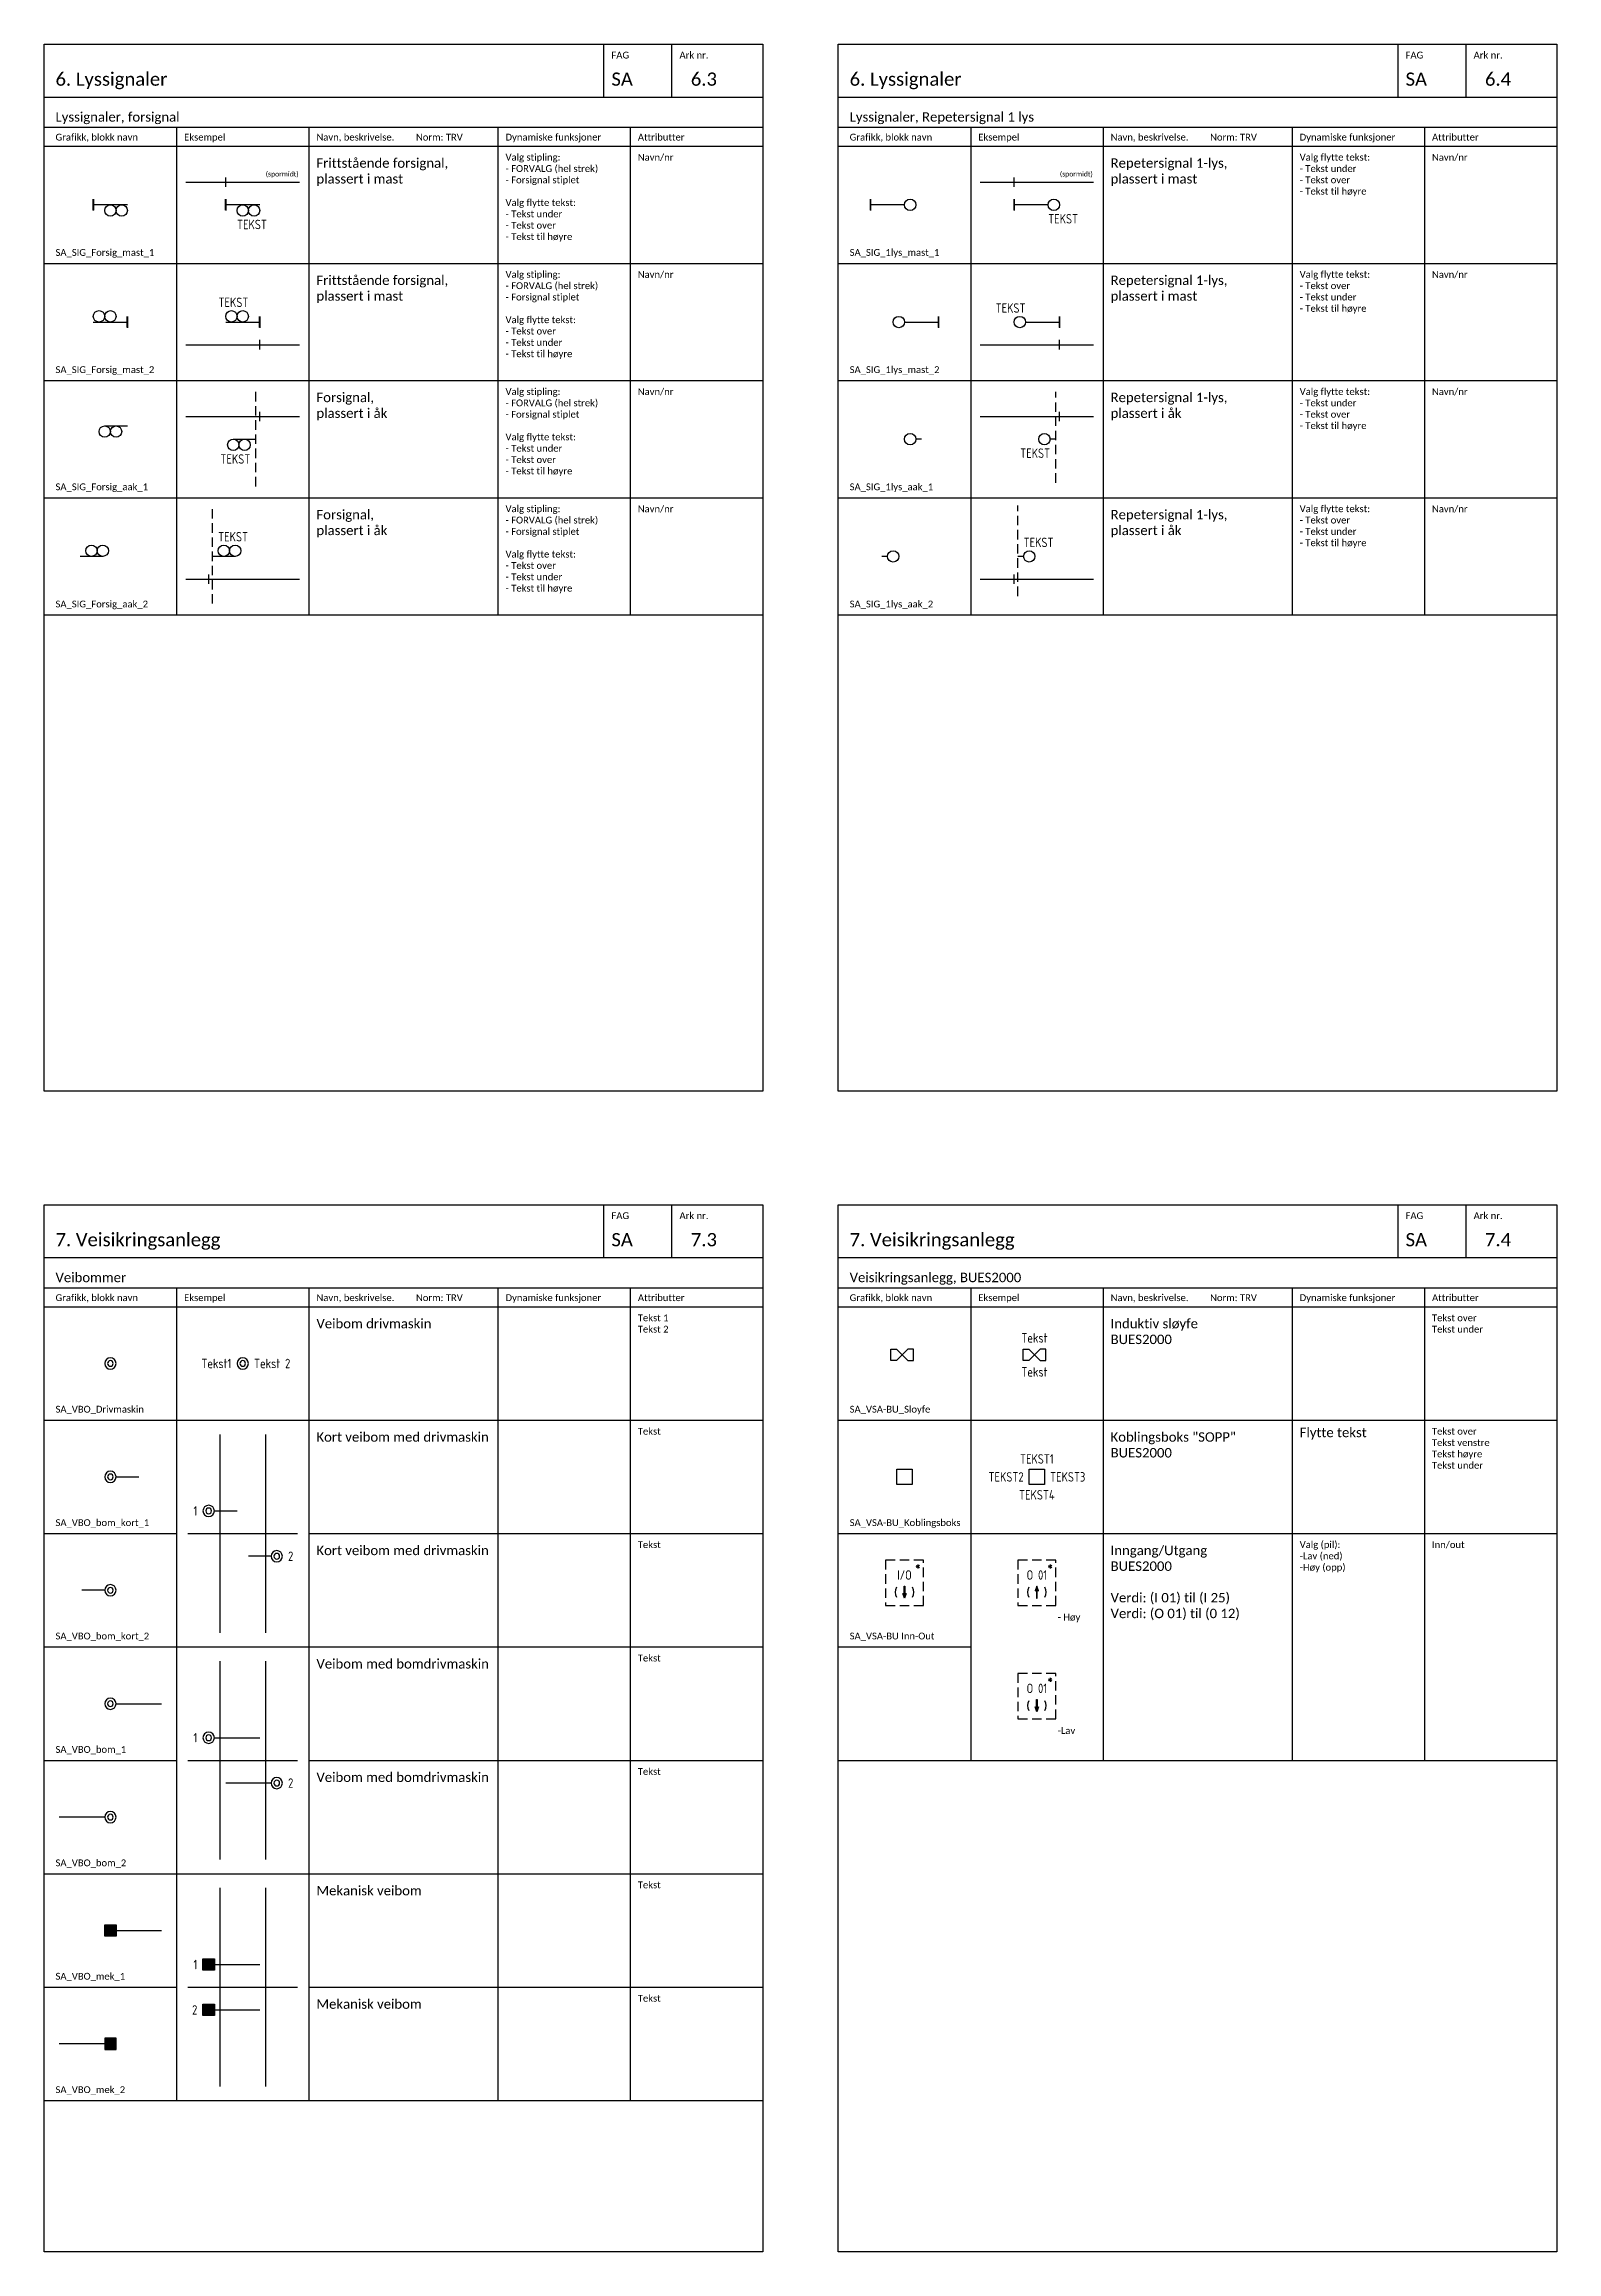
# Model space of a CAD drawing. Header units: millimetres. Extents: x -210 to 2500, y -2763 to 277.
# Drawn here: x 420 to 820, y -1842 to -1258 of the extents above; entities that cross this region are included whole.
import ezdxf
from ezdxf.enums import TextEntityAlignment as Align

# ---------------------------------------------------------------- set-up
doc = ezdxf.new("R2010")
doc.units = ezdxf.units.MM
doc.linetypes.add('HIDDEN_Signal', pattern=[3.75, 2.5, -1.25])
for name, color, linetype in [('RAMME', 5, 'Continuous'), ('RAMME SYMBOLER', 4, 'Continuous'), ('RAMME TEKST', 7, 'Continuous'), ('SIG-Signaler', 2, 'Continuous'), ('SIG-SPOR enlinje', 5, 'Continuous'), ('SIG-Sporavsnitt', 2, 'Continuous'), ('SIG-STIPLET', 5, 'HIDDEN_Signal'), ('SIG-Underbygg', 4, 'Continuous'), ('SIG_ATT_Tekst25', 2, 'Continuous')]:
    doc.layers.add(name, color=color, linetype=linetype)
doc.styles.add('Calibri', font='calibri.ttf')
doc.styles.add('ISOCP', font='isocp.shx', dxfattribs={"width": 0.9})

# ---------------------------------------------------------------- blocks, each defined once
blk = doc.blocks.new('*U591')
at = {"color": 0, "linetype": 'ByBlock'}
for p, q in [((0, 1.5), (0, -1.5)), ((9, 0), (0, 0))]:
    blk.add_line(p, q, dxfattribs=at)
at = {"color": 0, "linetype": 'ByBlock', "const_width": 0.5}
blk.add_lwpolyline([(0, 1.5), (0, -1.5)], dxfattribs=at)
at = {"color": 0, "linetype": 'ByBlock'}
blk.add_circle((10.5, 0), 1.5, dxfattribs=at)
at = {"layer": 'SIG_ATT_Tekst25', "style": 'ISOCP', "width": 0.9}
blk.add_attdef('NAVN', (9, -4.95), '', height=2.5, dxfattribs=at)
blk = doc.blocks.new('*U593')
at = {"color": 0, "linetype": 'ByBlock'}
for p, q in [((-9, 0), (0, 0)), ((0, 1.5), (0, -1.5))]:
    blk.add_line(p, q, dxfattribs=at)
at = {"color": 0, "linetype": 'ByBlock', "const_width": 0.5}
blk.add_lwpolyline([(0, 1.5), (0, -1.5)], dxfattribs=at)
at = {"color": 0, "linetype": 'ByBlock'}
blk.add_circle((-10.5, 0), 1.5, dxfattribs=at)
at = {"layer": 'SIG_ATT_Tekst25', "style": 'ISOCP', "width": 0.9}
blk.add_attdef('NAVN', text='', height=2.5, dxfattribs=at).set_placement((-9, 2.45), align=Align.RIGHT)
blk = doc.blocks.new('*U596')
at = {"color": 0, "linetype": 'ByBlock'}
blk.add_line((0, 0), (-1.5, 0), dxfattribs=at)
blk.add_circle((-3, 0), 1.5, dxfattribs=at)
at = {"layer": 'SIG_ATT_Tekst25', "style": 'ISOCP', "width": 0.9}
blk.add_attdef('NAVN', text='', height=2.5, dxfattribs=at).set_placement((-1.5, -4.95), align=Align.RIGHT)
blk = doc.blocks.new('*U598')
blk.add_line((1.5, 0), (0, 0))
at = {"color": 0, "linetype": 'ByBlock'}
blk.add_circle((3, 0), 1.5, dxfattribs=at)
at = {"layer": 'SIG_ATT_Tekst25', "style": 'ISOCP', "width": 0.9}
blk.add_attdef('NAVN', (1.5, 2.45), '', height=2.5, dxfattribs=at)
blk = doc.blocks.new('*U588')
at = {"color": 0, "linetype": 'ByBlock'}
blk.add_line((-6, 0), (0, 0), dxfattribs=at)
for centre in [(-6, -1.5), (-3, -1.5)]:
    blk.add_circle(centre, 1.5, dxfattribs=at)
at = {"layer": 'SIG_ATT_Tekst25', "style": 'ISOCP', "width": 0.9}
blk.add_attdef('NAVN', text='', height=2.5, dxfattribs=at).set_placement((-1.5, -6.49), align=Align.RIGHT)
blk = doc.blocks.new('*U589')
at = {"color": 0, "linetype": 'ByBlock'}
blk.add_line((-6, 0), (0, 0), dxfattribs=at)
for centre in [(-6, -1.5), (-3, -1.5)]:
    blk.add_circle(centre, 1.5, dxfattribs=at)
at = {"layer": 'SIG_ATT_Tekst25', "style": 'ISOCP', "width": 0.9}
blk.add_attdef('NAVN', text='', height=2.5, dxfattribs=at).set_placement((-1.5, -6.49), align=Align.RIGHT)
blk = doc.blocks.new('*U590')
at = {"color": 0, "linetype": 'ByBlock'}
blk.add_line((6, 0), (0, 0), dxfattribs=at)
for centre in [(3, 1.5), (6, 1.5)]:
    blk.add_circle(centre, 1.5, dxfattribs=at)
at = {"layer": 'SIG_ATT_Tekst25', "style": 'ISOCP', "width": 0.9}
blk.add_attdef('NAVN', (1.5, 3.95), '', height=2.5, dxfattribs=at)
blk = doc.blocks.new('*U595')
at = {"color": 0, "linetype": 'ByBlock'}
blk.add_line((0, 0), (-1.5, 0), dxfattribs=at)
blk.add_circle((-3, 0), 1.5, dxfattribs=at)
at = {"layer": 'SIG_ATT_Tekst25', "style": 'ISOCP', "width": 0.9}
blk.add_attdef('NAVN', text='', height=2.5, dxfattribs=at).set_placement((-1.5, -4.95), align=Align.RIGHT)
blk = doc.blocks.new('*U597')
blk.add_line((1.5, 0), (0, 0))
at = {"color": 0, "linetype": 'ByBlock'}
blk.add_circle((3, 0), 1.5, dxfattribs=at)
at = {"layer": 'SIG_ATT_Tekst25', "style": 'ISOCP', "width": 0.9}
blk.add_attdef('NAVN', (1.5, 2.45), '', height=2.5, dxfattribs=at)
blk = doc.blocks.new('*U586')
at = {"color": 0, "linetype": 'ByBlock'}
for p, q in [((0, 1.5), (0, -1.5)), ((9, 0), (0, 0))]:
    blk.add_line(p, q, dxfattribs=at)
at = {"color": 0, "linetype": 'ByBlock', "const_width": 0.5}
blk.add_lwpolyline([(0, 1.5), (0, -1.5)], dxfattribs=at)
at = {"color": 0, "linetype": 'ByBlock'}
for centre in [(4.5, -1.5), (7.5, -1.5)]:
    blk.add_circle(centre, 1.5, dxfattribs=at)
at = {"layer": 'SIG_ATT_Tekst25', "style": 'ISOCP', "width": 0.9}
blk.add_attdef('NAVN', (3, -6.45), '', height=2.5, dxfattribs=at)
blk = doc.blocks.new('SA_Avsnitt_grense')
at = {"color": 0, "linetype": 'ByBlock', "lineweight": -2}
blk.add_line((0, -1.25), (0, 1.25), dxfattribs=at)
at = {"color": 0, "linetype": 'ByBlock', "lineweight": -2, "const_width": 0.16}
blk.add_lwpolyline([(0, -1.25), (0, 1.25)], dxfattribs=at)
blk = doc.blocks.new('*U592')
at = {"color": 0, "linetype": 'ByBlock'}
for p, q in [((0, 1.5), (0, -1.5)), ((9, 0), (0, 0))]:
    blk.add_line(p, q, dxfattribs=at)
at = {"color": 0, "linetype": 'ByBlock', "const_width": 0.5}
blk.add_lwpolyline([(0, 1.5), (0, -1.5)], dxfattribs=at)
at = {"color": 0, "linetype": 'ByBlock'}
blk.add_circle((10.5, 0), 1.5, dxfattribs=at)
at = {"layer": 'SIG_ATT_Tekst25', "style": 'ISOCP', "width": 0.9}
blk.add_attdef('NAVN', (9, -4.95), '', height=2.5, dxfattribs=at)
blk = doc.blocks.new('*U594')
at = {"color": 0, "linetype": 'ByBlock'}
for p, q in [((-9, 0), (0, 0)), ((0, 1.5), (0, -1.5))]:
    blk.add_line(p, q, dxfattribs=at)
at = {"color": 0, "linetype": 'ByBlock', "const_width": 0.5}
blk.add_lwpolyline([(0, 1.5), (0, -1.5)], dxfattribs=at)
at = {"color": 0, "linetype": 'ByBlock'}
blk.add_circle((-10.5, 0), 1.5, dxfattribs=at)
at = {"layer": 'SIG_ATT_Tekst25', "style": 'ISOCP', "width": 0.9}
blk.add_attdef('NAVN', text='', height=2.5, dxfattribs=at).set_placement((-9, 2.45), align=Align.RIGHT)
blk = doc.blocks.new('*U587')
at = {"color": 0, "linetype": 'ByBlock', "lineweight": -2}
for p, q in [((-9, 0), (0, 0)), ((0, 1.5), (0, -1.5))]:
    blk.add_line(p, q, dxfattribs=at)
at = {"color": 0, "linetype": 'ByBlock', "lineweight": -2, "const_width": 0.5}
blk.add_lwpolyline([(0, 1.5), (0, -1.5)], dxfattribs=at)
at = {"color": 0, "linetype": 'ByBlock', "lineweight": -2}
for centre in [(-7.5, 1.5), (-4.5, 1.5)]:
    blk.add_circle(centre, 1.5, dxfattribs=at)
at = {"layer": 'SIG_ATT_Tekst25', "style": 'ISOCP', "width": 0.9}
blk.add_attdef('NAVN', text='', height=2.5, dxfattribs=at).set_placement((-3, 3.95), align=Align.RIGHT)
blk = doc.blocks.new('SA_VSA-BU Sloyfe')
at = {"color": 0, "linetype": 'ByBlock', "lineweight": -2}
for p, q in [((-3, -1.5), (-3, 1.5)), ((-3, 1.5), (-1.5, 1.5)), ((-1.5, 1.5), (1.5, -1.5)), ((1.5, 1.5), (-1.5, -1.5)), ((3, 1.5), (1.5, 1.5)), ((3, -1.5), (3, 1.5)), ((-1.5, -1.5), (-3, -1.5)), ((1.5, -1.5), (3, -1.5))]:
    blk.add_line(p, q, dxfattribs=at)
at = {"layer": 'SIG_ATT_Tekst25', "style": 'ISOCP', "width": 0.9}
for tag, p in [('TEKSTOVER', (0, 4.5)), ('TEKSTUNDER', (0, -4.5))]:
    blk.add_attdef(tag, text='', height=2.5, dxfattribs=at).set_placement(p, align=Align.MIDDLE_CENTER)
blk = doc.blocks.new('*U546')
at = {"linetype": 'ByBlock'}
h = blk.add_hatch(color=0, dxfattribs=at)
h.dxf.hatch_style = 1
h.paths.add_polyline_path([(0, -4.12), (-0.46, -2.83), (-0.41, -2.83), (-0.08, -3.07), (-0.08, -0.88), (0.08, -0.88), (0.08, -3.07), (0.41, -2.83), (0.46, -2.83)])
at = {"color": 0, "linetype": 'ByBlock'}
for p, q in [((3.93, 4.55), (3.07, 4.05)), ((3.07, 4.55), (3.93, 4.05)), ((3.5, 4.8), (3.5, 3.8))]:
    blk.add_line(p, q, dxfattribs=at)
at = {"color": 0, "linetype": 'ByBlock', "lineweight": -2}
for p, q in [((0, -3.83), (-0.33, -2.88)), ((0, -3.53), (-0.19, -2.99)), ((0, -3.83), (0.33, -2.88)), ((0, -3.53), (0.19, -2.99))]:
    blk.add_line(p, q, dxfattribs=at)
at = {"color": 0, "linetype": 'HIDDEN_Signal', "lineweight": -2}
blk.add_lwpolyline([(-5, -6), (5, -6), (5, 6), (-5, 6)], close=True, dxfattribs=at)
at = {"color": 0, "linetype": 'ByBlock', "lineweight": -2}
blk.add_lwpolyline([(0, -4.12), (-0.46, -2.83), (-0.41, -2.83), (-0.08, -3.07), (-0.08, -0.88), (0.08, -0.88), (0.08, -3.07), (0.41, -2.83), (0.46, -2.83)], close=True, dxfattribs=at)
blk.add_lwpolyline([(0, -3.53), (0, -0.88)], dxfattribs=at)
at = {"color": 0, "linetype": 'ByBlock'}
for start, end in [(149.03624, 210.96376), (329.03624, 30.96376)]:
    blk.add_arc((0, -2.5), 2.5, start, end, dxfattribs=at)
at = {"color": 0, "linetype": 'ByBlock', "lineweight": -2, "style": 'ISOCP', "width": 0.9}
blk.add_attdef('I-O', text='', height=2.5, dxfattribs=at).set_placement((0, 0.8), align=Align.CENTER)
blk = doc.blocks.new('*U544')
at = {"linetype": 'ByBlock'}
h = blk.add_hatch(color=0, dxfattribs=at)
h.dxf.hatch_style = 1
h.paths.add_polyline_path([(0, -0.88), (-0.46, -2.17), (-0.41, -2.17), (-0.08, -1.93), (-0.08, -4.12), (0.08, -4.12), (0.08, -1.93), (0.41, -2.17), (0.46, -2.17)])
at = {"color": 0, "linetype": 'ByBlock'}
for p, q in [((3.93, 4.55), (3.07, 4.05)), ((3.07, 4.55), (3.93, 4.05)), ((3.5, 4.8), (3.5, 3.8))]:
    blk.add_line(p, q, dxfattribs=at)
at = {"color": 0, "linetype": 'ByBlock', "lineweight": -2}
for p, q in [((0, -1.17), (-0.33, -2.12)), ((0, -1.47), (-0.19, -2.01)), ((0, -1.17), (0.33, -2.12)), ((0, -1.47), (0.19, -2.01))]:
    blk.add_line(p, q, dxfattribs=at)
at = {"color": 0, "linetype": 'HIDDEN_Signal', "lineweight": -2}
blk.add_lwpolyline([(-5, -6), (5, -6), (5, 6), (-5, 6)], close=True, dxfattribs=at)
at = {"color": 0, "linetype": 'ByBlock', "lineweight": -2}
blk.add_lwpolyline([(0, -0.88), (-0.46, -2.17), (-0.41, -2.17), (-0.08, -1.93), (-0.08, -4.12), (0.08, -4.12), (0.08, -1.93), (0.41, -2.17), (0.46, -2.17)], close=True, dxfattribs=at)
blk.add_lwpolyline([(0, -1.47), (0, -4.12)], dxfattribs=at)
at = {"color": 0, "linetype": 'ByBlock'}
for start, end in [(149.03624, 210.96376), (329.03624, 30.96376)]:
    blk.add_arc((0, -2.5), 2.5, start, end, dxfattribs=at)
at = {"color": 0, "linetype": 'ByBlock', "lineweight": -2, "style": 'ISOCP', "width": 0.9}
blk.add_attdef('I-O', text='', height=2.5, dxfattribs=at).set_placement((0, 0.8), align=Align.CENTER)
blk = doc.blocks.new('*U545')
at = {"linetype": 'ByBlock'}
h = blk.add_hatch(color=0, dxfattribs=at)
h.dxf.hatch_style = 1
h.paths.add_polyline_path([(0, -4.12), (-0.46, -2.83), (-0.41, -2.83), (-0.08, -3.07), (-0.08, -0.88), (0.08, -0.88), (0.08, -3.07), (0.41, -2.83), (0.46, -2.83)])
at = {"color": 0, "linetype": 'ByBlock'}
for p, q in [((3.93, 4.55), (3.07, 4.05)), ((3.07, 4.55), (3.93, 4.05)), ((3.5, 4.8), (3.5, 3.8))]:
    blk.add_line(p, q, dxfattribs=at)
at = {"color": 0, "linetype": 'ByBlock', "lineweight": -2}
for p, q in [((0, -3.83), (-0.33, -2.88)), ((0, -3.53), (-0.19, -2.99)), ((0, -3.83), (0.33, -2.88)), ((0, -3.53), (0.19, -2.99))]:
    blk.add_line(p, q, dxfattribs=at)
at = {"color": 0, "linetype": 'HIDDEN_Signal', "lineweight": -2}
blk.add_lwpolyline([(-5, -6), (5, -6), (5, 6), (-5, 6)], close=True, dxfattribs=at)
at = {"color": 0, "linetype": 'ByBlock', "lineweight": -2}
blk.add_lwpolyline([(0, -4.12), (-0.46, -2.83), (-0.41, -2.83), (-0.08, -3.07), (-0.08, -0.88), (0.08, -0.88), (0.08, -3.07), (0.41, -2.83), (0.46, -2.83)], close=True, dxfattribs=at)
blk.add_lwpolyline([(0, -3.53), (0, -0.88)], dxfattribs=at)
at = {"color": 0, "linetype": 'ByBlock'}
for start, end in [(149.03624, 210.96376), (329.03624, 30.96376)]:
    blk.add_arc((0, -2.5), 2.5, start, end, dxfattribs=at)
at = {"color": 0, "linetype": 'ByBlock', "lineweight": -2, "style": 'ISOCP', "width": 0.9}
blk.add_attdef('I-O', text='', height=2.5, dxfattribs=at).set_placement((0, 0.8), align=Align.CENTER)
blk = doc.blocks.new('SA_VBO_Drivmaskin')
at = {"color": 0, "linetype": 'ByBlock', "lineweight": -2}
for points in [[(1.5, 0, 1), (-1.5, 0, 1), (1.5, 0, 1)], [(0.75, 0, 1), (-0.75, 0, 1), (0.75, 0, 1)]]:
    blk.add_lwpolyline(points, format="xyb", dxfattribs=at)
at = {"layer": 'SIG_ATT_Tekst25', "linetype": 'ByBlock', "lineweight": -2, "style": 'ISOCP', "width": 0.9}
blk.add_attdef('TEKST1', text='', height=2.5, dxfattribs=at).set_placement((-3, -1.25), align=Align.RIGHT)
blk.add_attdef('TEKST2', (3, -1.25), '', height=2.5, dxfattribs=at)
blk = doc.blocks.new('SA_VBO_bom_1')
at = {"color": 0, "linetype": 'ByBlock', "lineweight": -2}
for points in [[(1.5, 0, 1), (-1.5, 0, 1), (1.5, 0, 1)], [(0.75, 0, 1), (-0.75, 0, 1), (0.75, 0, 1)]]:
    blk.add_lwpolyline(points, format="xyb", dxfattribs=at)
blk.add_lwpolyline([(1.5, 0), (13.5, 0)], dxfattribs=at)
at = {"layer": 'SIG_ATT_Tekst25', "linetype": 'ByBlock', "lineweight": -2, "style": 'ISOCP', "width": 0.9}
blk.add_attdef('TEKST', text='', height=2.5, dxfattribs=at).set_placement((-3, -1.25), align=Align.RIGHT)
blk = doc.blocks.new('SA_VBO_bom_2')
at = {"color": 0, "linetype": 'ByBlock', "lineweight": -2}
blk.add_lwpolyline([(-1.5, 0), (-13.5, 0)], dxfattribs=at)
for points in [[(1.5, 0, 1), (-1.5, 0, 1), (1.5, 0, 1)], [(0.75, 0, 1), (-0.75, 0, 1), (0.75, 0, 1)]]:
    blk.add_lwpolyline(points, format="xyb", dxfattribs=at)
at = {"layer": 'SIG_ATT_Tekst25', "linetype": 'ByBlock', "lineweight": -2, "style": 'ISOCP', "width": 0.9}
blk.add_attdef('TEKST', (3, -1.25), '', height=2.5, dxfattribs=at)
blk = doc.blocks.new('SA_VBO_bom_kort_1')
at = {"color": 0, "linetype": 'ByBlock', "lineweight": -2}
for points in [[(1.5, 0, 1), (-1.5, 0, 1), (1.5, 0, 1)], [(0.75, 0, 1), (-0.75, 0, 1), (0.75, 0, 1)]]:
    blk.add_lwpolyline(points, format="xyb", dxfattribs=at)
blk.add_lwpolyline([(1.5, 0), (7.5, 0)], dxfattribs=at)
at = {"layer": 'SIG_ATT_Tekst25', "linetype": 'ByBlock', "lineweight": -2, "style": 'ISOCP', "width": 0.9}
blk.add_attdef('TEKST', text='', height=2.5, dxfattribs=at).set_placement((-3, -1.25), align=Align.RIGHT)
blk = doc.blocks.new('SA_VBO_bom_kort_2')
at = {"color": 0, "linetype": 'ByBlock', "lineweight": -2}
blk.add_lwpolyline([(-1.5, 0), (-7.5, 0)], dxfattribs=at)
for points in [[(1.5, 0, 1), (-1.5, 0, 1), (1.5, 0, 1)], [(0.75, 0, 1), (-0.75, 0, 1), (0.75, 0, 1)]]:
    blk.add_lwpolyline(points, format="xyb", dxfattribs=at)
at = {"layer": 'SIG_ATT_Tekst25', "linetype": 'ByBlock', "lineweight": -2, "style": 'ISOCP', "width": 0.9}
blk.add_attdef('TEKST', (3, -1.25), '', height=2.5, dxfattribs=at)
blk = doc.blocks.new('SA_VBO_mek_1')
at = {"linetype": 'ByBlock', "lineweight": -2}
h = blk.add_hatch(color=0, dxfattribs=at)
h.dxf.hatch_style = 1
h.paths.add_polyline_path([(-1.5, -1.5), (-1.5, 1.5), (1.5, 1.5), (1.5, -1.5)])
at = {"color": 0, "linetype": 'ByBlock', "lineweight": -2}
blk.add_line((-0.75, 0.75), (0.75, 0.75), dxfattribs=at)
blk.add_lwpolyline([(-1.5, -1.5), (-1.5, 1.5), (1.5, 1.5), (1.5, -1.5)], close=True, dxfattribs=at)
for points in [[(-1.25, -1.25), (-1.25, 1.25)], [(-1.25, 1.25), (1.25, 1.25)], [(-1, -1.25), (-1, 1)], [(-1, 1), (1, 1)], [(-0.75, -1), (-0.75, 0.75)], [(-0.5, -0.75), (-0.5, 0.5)], [(-0.5, 0.5), (0.5, 0.5)], [(-0.25, 0.25), (0.25, 0.25)], [(-0.25, -0.5), (-0.25, 0.25)], [(0, -0.25), (0, 0)], [(0.25, 0.25), (0.25, -0.25)], [(0.5, 0.5), (0.5, -0.5)], [(0.75, 0.75), (0.75, -0.75)], [(1, 1), (1, -1)], [(1.25, 1.25), (1.25, -1.25)], [(1.5, 0), (13.5, 0)], [(1.25, -1.25), (-1, -1.25)], [(1, -1), (-0.75, -1)], [(0.75, -0.75), (-0.5, -0.75)], [(0.5, -0.5), (-0.25, -0.5)], [(0.25, -0.25), (0, -0.25)]]:
    blk.add_lwpolyline(points, dxfattribs=at)
at = {"layer": 'SIG_ATT_Tekst25', "linetype": 'ByBlock', "lineweight": -2, "style": 'ISOCP', "width": 0.9}
blk.add_attdef('TEKST', text='', height=2.5, dxfattribs=at).set_placement((-3, -1.25), align=Align.RIGHT)
blk = doc.blocks.new('SA_VBO_mek_2')
at = {"linetype": 'ByBlock', "lineweight": -2}
h = blk.add_hatch(color=0, dxfattribs=at)
h.dxf.hatch_style = 1
h.paths.add_polyline_path([(-1.5, -1.5), (1.5, -1.5), (1.5, 1.5), (-1.5, 1.5)])
at = {"color": 0, "linetype": 'ByBlock', "lineweight": -2}
for points in [[(-1.5, 0), (-13.5, 0)], [(1.25, 1.25), (-1.25, 1.25)], [(-1.25, 1.25), (-1.25, -1.25)], [(1, 1), (-1, 1)], [(-1, 1), (-1, -1)], [(0.75, 0.75), (-0.75, 0.75)], [(-0.75, 0.75), (-0.75, -0.75)], [(-0.5, 0.5), (-0.5, -0.5)], [(0.5, 0.5), (-0.5, 0.5)], [(-0.25, 0.25), (-0.25, -0.25)], [(0.25, 0.25), (-0.25, 0.25)], [(0, -0.25), (0, 0)], [(0.25, -0.5), (0.25, 0.25)], [(0.5, -0.75), (0.5, 0.5)], [(0.75, -1), (0.75, 0.75)], [(1, -1.25), (1, 1)], [(1.25, -1.25), (1.25, 1.25)], [(-1.25, -1.25), (1, -1.25)], [(-1, -1), (0.75, -1)], [(-0.75, -0.75), (0.5, -0.75)], [(-0.5, -0.5), (0.25, -0.5)], [(-0.25, -0.25), (0, -0.25)]]:
    blk.add_lwpolyline(points, dxfattribs=at)
blk.add_lwpolyline([(-1.5, -1.5), (1.5, -1.5), (1.5, 1.5), (-1.5, 1.5)], close=True, dxfattribs=at)
at = {"layer": 'SIG_ATT_Tekst25', "linetype": 'ByBlock', "lineweight": -2, "style": 'ISOCP', "width": 0.9}
blk.add_attdef('TEKST', (3, -1.25), '', height=2.5, dxfattribs=at)
blk = doc.blocks.new('*U547')
at = {"color": 0, "linetype": 'ByBlock', "lineweight": -2}
blk.add_line((0, 4), (4, 4), dxfattribs=at)
for points in [[(0, 0), (0, 4)], [(4, 0), (0, 0)], [(4, 4), (4, 0)]]:
    blk.add_lwpolyline(points, dxfattribs=at)
at = {"layer": 'SIG_ATT_Tekst25', "linetype": 'ByBlock', "lineweight": -2, "style": 'ISOCP', "width": 0.9}
for tag, p in [('TEKST1', (2, 5.5)), ('TEKST4', (2, -4))]:
    blk.add_attdef(tag, text='', height=2.5, dxfattribs=at).set_placement(p, align=Align.CENTER)
blk.add_attdef('TEKST2', text='', height=2.5, dxfattribs=at).set_placement((-1.5, 0.75), align=Align.RIGHT)
blk.add_attdef('TEKST3', (5.5, 0.75), '', height=2.5, dxfattribs=at)

msp = doc.modelspace()

# ---------------------------------------------------------------- linework, layer by layer
at = {"layer": 'RAMME'}
for p, q in [((420, -1272), (610, -1272)), ((630, -1272), (820, -1272)), ((420, -1579), (610, -1579)), ((630, -1579), (820, -1579))]:
    msp.add_line(p, q, dxfattribs=at)
for points in [[(610, -1535), (420, -1535), (420, -1258), (610, -1258)], [(820, -1535), (630, -1535), (630, -1258), (820, -1258)], [(610, -1842), (420, -1842), (420, -1565), (610, -1565)], [(820, -1842), (630, -1842), (630, -1565), (820, -1565)]]:
    msp.add_lwpolyline(points, close=True, dxfattribs=at)
at = {"layer": 'RAMME SYMBOLER'}
for p, q in [((568, -1272), (568, -1258)), ((586, -1272), (586, -1258)), ((778, -1272), (778, -1258)), ((796, -1272), (796, -1258)), ((420, -1280), (610, -1280)), ((455, -1280), (455, -1409)), ((490, -1280), (490, -1409)), ((540, -1280), (540, -1409)), ((575, -1280), (575, -1409)), ((630, -1280), (820, -1280)), ((665, -1280), (665, -1409)), ((700, -1280), (700, -1409)), ((750, -1280), (750, -1409)), ((785, -1280), (785, -1409)), ((420, -1285), (610, -1285)), ((630, -1285), (820, -1285)), ((420, -1316), (610, -1316)), ((630, -1316), (820, -1316)), ((420, -1347), (610, -1347)), ((630, -1347), (820, -1347)), ((420, -1378), (610, -1378)), ((630, -1378), (820, -1378)), ((420, -1409), (610, -1409)), ((630, -1409), (820, -1409)), ((568, -1579), (568, -1565)), ((586, -1579), (586, -1565)), ((778, -1579), (778, -1565)), ((796, -1579), (796, -1565)), ((420, -1587), (610, -1587)), ((455, -1587), (455, -1802)), ((490, -1587), (490, -1802)), ((540, -1587), (540, -1802)), ((575, -1587), (575, -1802)), ((630, -1587), (820, -1587)), ((665, -1587), (665, -1712)), ((700, -1587), (700, -1712)), ((750, -1587), (750, -1712)), ((785, -1587), (785, -1712)), ((420, -1592), (610, -1592)), ((630, -1592), (820, -1592)), ((420, -1622), (610, -1622)), ((630, -1622), (820, -1622)), ((420, -1652), (455, -1652)), ((490, -1652), (610, -1652)), ((630, -1652), (820, -1652)), ((420, -1682), (610, -1682)), ((630, -1682), (665, -1682)), ((420, -1712), (455, -1712)), ((490, -1712), (610, -1712)), ((630, -1712), (820, -1712)), ((420, -1742), (610, -1742)), ((420, -1772), (455, -1772)), ((490, -1772), (610, -1772)), ((420, -1802), (610, -1802))]:
    msp.add_line(p, q, dxfattribs=at)
at = {"layer": 'SIG-SPOR enlinje'}
for p, q in [((457.5, -1294.5), (487.5, -1294.5)), ((667.5, -1294.5), (697.5, -1294.5)), ((457.5, -1337.5), (487.5, -1337.5)), ((667.5, -1337.5), (697.5, -1337.5)), ((457.5, -1356.5), (487.5, -1356.5)), ((667.5, -1356.5), (697.5, -1356.5)), ((457.5, -1399.5), (487.5, -1399.5)), ((667.5, -1399.5), (697.5, -1399.5)), ((458, -1652), (487, -1652)), ((458, -1712), (487, -1712)), ((458, -1772), (487, -1772))]:
    msp.add_line(p, q, dxfattribs=at)
at = {"layer": 'SIG-STIPLET'}
for p, q in [((476, -1375), (476, -1350)), ((687.5, -1374), (687.5, -1350)), ((464.5, -1406), (464.5, -1381)), ((677.5, -1404), (677.5, -1380))]:
    msp.add_line(p, q, dxfattribs=at)
at = {"layer": 'SIG-Underbygg'}
for p, q in [((466.5, -1678.25), (466.5, -1625.75)), ((478.5, -1625.75), (478.5, -1678.25)), ((466.5, -1738.25), (466.5, -1685.75)), ((478.5, -1685.75), (478.5, -1738.25)), ((466.5, -1798.25), (466.5, -1745.75)), ((478.5, -1745.75), (478.5, -1798.25))]:
    msp.add_line(p, q, dxfattribs=at)

# ---------------------------------------------------------------- block references
at = {"layer": 'SIG-Signaler'}
for name, p in [('*U586', (433, -1300.5)), ('*U591', (638.5, -1300.5)), ('*U587', (442, -1331.5)), ('*U593', (656.5, -1331.5)), ('*U588', (442, -1359)), ('*U596', (652, -1362.5)), ('*U590', (429.5, -1393.5)), ('*U598', (641.5, -1393.5)), ('SA_VBO_Drivmaskin', (437.5, -1607)), ('SA_VSA-BU Sloyfe', (646.865, -1604.724)), ('*U547', (645.5, -1639)), ('SA_VBO_bom_kort_1', (437.5, -1637)), ('SA_VBO_bom_kort_2', (437.5, -1667)), ('SA_VBO_bom_1', (437.5, -1697)), ('SA_VBO_bom_2', (437.5, -1727)), ('SA_VBO_mek_1', (437.5, -1757)), ('SA_VBO_mek_2', (437.5, -1787))]:
    msp.add_blockref(name, p, dxfattribs=at)
for name, p, values in [('*U586', (468, -1300.5), {'NAVN': 'TEKST'}), ('*U592', (676.5, -1300.5), {'NAVN': 'TEKST'}), ('*U587', (477, -1331.5), {'NAVN': 'TEKST'}), ('*U594', (688.5, -1331.5), {'NAVN': 'TEKST'}), ('*U589', (476, -1362.5), {'NAVN': 'TEKST'}), ('*U595', (687.5, -1362.5), {'NAVN': 'TEKST'}), ('*U590', (464.5, -1393.5), {'NAVN': 'TEKST'}), ('*U597', (677.5, -1393.5), {'NAVN': 'TEKST'}), ('SA_VSA-BU Sloyfe', (681.865, -1604.724), {'TEKSTUNDER': 'Tekst', 'TEKSTOVER': 'Tekst'}), ('SA_VBO_Drivmaskin', (472.5, -1607), {'TEKST1': 'Tekst1', 'TEKST2': 'Tekst 2'}), ('*U547', (680.5, -1639), {'TEKST1': 'TEKST1', 'TEKST2': 'TEKST2', 'TEKST3': 'TEKST3', 'TEKST4': 'TEKST4'}), ('SA_VBO_bom_kort_1', (463.5, -1646), {'TEKST': '1'}), ('SA_VBO_bom_kort_2', (481.5, -1658), {'TEKST': '2'}), ('*U546', (647.5, -1665), {'I-O': 'I/O'}), ('*U544', (682.5, -1665), {'I-O': 'O 01'}), ('*U545', (682.5, -1695), {'I-O': 'O 01'}), ('SA_VBO_bom_1', (463.5, -1706), {'TEKST': '1'}), ('SA_VBO_bom_2', (481.5, -1718), {'TEKST': '2'}), ('SA_VBO_mek_1', (463.5, -1766), {'TEKST': '1'}), ('SA_VBO_mek_1', (463.5, -1778), {'TEKST': '2'})]:
    msp.add_blockref(name, p, dxfattribs=at).add_auto_attribs(values)
at = {"layer": 'SIG-Sporavsnitt'}
for p in [(468, -1294.5), (676.5, -1294.5), (477, -1337.5), (688.5, -1337.5), (477, -1356.5), (688.5, -1356.5), (463.5, -1399.5), (676.5, -1399.5)]:
    msp.add_blockref('SA_Avsnitt_grense', p, dxfattribs=at)

# ---------------------------------------------------------------- texts
at = {"layer": 'RAMME TEKST', "linetype": 'ByBlock', "style": 'Calibri'}
for s, height, p in [('FAG', 1.8, (570, -1261.8)), ('Ark nr.', 1.8, (588, -1261.8)), ('FAG', 1.8, (780, -1261.8)), ('Ark nr.', 1.8, (798, -1261.8)), ('6. Lyssignaler', 3.5, (423, -1269)), ('SA', 3.5, (570, -1269)), ('6.3', 3.5, (591, -1269)), ('6. Lyssignaler', 3.5, (633, -1269)), ('SA', 3.5, (780, -1269)), ('6.4', 3.5, (801, -1269)), ('Lyssignaler, forsignal', 2.5, (423, -1278.5)), ('Lyssignaler, Repetersignal 1 lys', 2.5, (633, -1278.5)), ('Grafikk, blokk navn', 1.8, (423, -1283.5)), ('Eksempel', 1.8, (457, -1283.5)), ('Navn, beskrivelse.         Norm: TRV', 1.8, (492, -1283.5)), ('Dynamiske funksjoner', 1.8, (542, -1283.5)), ('Attributter', 1.8, (577, -1283.5)), ('Grafikk, blokk navn', 1.8, (633, -1283.5)), ('Eksempel', 1.8, (667, -1283.5)), ('Navn, beskrivelse.         Norm: TRV', 1.8, (702, -1283.5)), ('Dynamiske funksjoner', 1.8, (752, -1283.5)), ('Attributter', 1.8, (787, -1283.5)), ('(spormidt)', 1.3, (478.594, -1293)), ('(spormidt)', 1.3, (688.594, -1293)), ('SA_SIG_Forsig_mast_1', 1.8, (423, -1314)), ('SA_SIG_1lys_mast_1', 1.8, (633, -1314)), ('SA_SIG_Forsig_mast_2', 1.8, (423, -1345)), ('SA_SIG_1lys_mast_2', 1.8, (633, -1345)), ('SA_SIG_Forsig_aak_1', 1.8, (423, -1376)), ('SA_SIG_1lys_aak_1', 1.8, (633, -1376)), ('SA_SIG_Forsig_aak_2', 1.8, (423, -1407)), ('SA_SIG_1lys_aak_2', 1.8, (633, -1407)), ('FAG', 1.8, (570, -1568.8)), ('Ark nr.', 1.8, (588, -1568.8)), ('FAG', 1.8, (780, -1568.8)), ('Ark nr.', 1.8, (798, -1568.8)), ('7. Veisikringsanlegg', 3.5, (423, -1576)), ('SA', 3.5, (570, -1576)), ('7.3', 3.5, (591, -1576)), ('7. Veisikringsanlegg', 3.5, (633, -1576)), ('SA', 3.5, (780, -1576)), ('7.4', 3.5, (801, -1576)), ('Veibommer', 2.5, (423, -1585.5)), ('Veisikringsanlegg, BUES2000', 2.5, (633, -1585.5)), ('Grafikk, blokk navn', 1.8, (423, -1590.5)), ('Eksempel', 1.8, (457, -1590.5)), ('Navn, beskrivelse.         Norm: TRV', 1.8, (492, -1590.5)), ('Dynamiske funksjoner', 1.8, (542, -1590.5)), ('Attributter', 1.8, (577, -1590.5)), ('Grafikk, blokk navn', 1.8, (633, -1590.5)), ('Eksempel', 1.8, (667, -1590.5)), ('Navn, beskrivelse.         Norm: TRV', 1.8, (702, -1590.5)), ('Dynamiske funksjoner', 1.8, (752, -1590.5)), ('Attributter', 1.8, (787, -1590.5)), ('SA_VBO_Drivmaskin', 1.8, (423, -1620)), ('SA_VSA-BU_Sloyfe', 1.8, (633, -1620)), ('SA_VBO_bom_kort_1', 1.8, (423, -1650)), ('SA_VSA-BU_Koblingsboks', 1.8, (633, -1650)), ('- Høy', 1.8, (688, -1675)), ('SA_VBO_bom_kort_2', 1.8, (423, -1680)), ('SA_VSA-BU Inn-Out', 1.8, (633, -1680)), ('-Lav', 1.8, (688, -1705)), ('SA_VBO_bom_1', 1.8, (423, -1710)), ('SA_VBO_bom_2', 1.8, (423, -1740)), ('SA_VBO_mek_1', 1.8, (423, -1770)), ('SA_VBO_mek_2', 1.8, (423, -1800))]:
    msp.add_text(s, height=height, dxfattribs=at).set_placement(p)
at = {"layer": 'RAMME TEKST', "linetype": 'ByBlock', "attachment_point": 1, "style": 'Calibri'}
for s, insert, char_height, width in [('Frittstående forsignal, plassert i mast', (492, -1288.2), 2.5, 46), ('Valg stipling:\\P- FORVALG (hel strek)\\P- Forsignal stiplet\\P\\PValg flytte tekst:\\P- Tekst under\\P- Tekst over\\P- Tekst til høyre', (542, -1287), 1.8, 33), ('Repetersignal 1-lys,\\Pplassert i mast', (702, -1288.2), 2.5, 46), ('Valg flytte tekst:\\P- Tekst under\\P- Tekst over\\P- Tekst til høyre', (752, -1287), 1.8, 33), ('Frittstående forsignal, plassert i mast', (492, -1319.2), 2.5, 46), ('Valg stipling:\\P- FORVALG (hel strek)\\P- Forsignal stiplet\\P\\PValg flytte tekst:\\P- Tekst over\\P- Tekst under\\P- Tekst til høyre', (542, -1318), 1.8, 33), ('Repetersignal 1-lys,\\Pplassert i mast', (702, -1319.2), 2.5, 46), ('Valg flytte tekst:\\P- Tekst over\\P- Tekst under\\P- Tekst til høyre', (752, -1318), 1.8, 33), ('Valg stipling:\\P- FORVALG (hel strek)\\P- Forsignal stiplet\\P\\PValg flytte tekst:\\P- Tekst under\\P- Tekst over\\P- Tekst til høyre', (542, -1349), 1.8, 33), ('Valg flytte tekst:\\P- Tekst under\\P- Tekst over\\P- Tekst til høyre', (752, -1349), 1.8, 33), ('Forsignal,\\Pplassert i åk', (492, -1350.2), 2.5, 46), ('Repetersignal 1-lys,\\Pplassert i åk', (702, -1350.2), 2.5, 46), ('Forsignal, \\Pplassert i åk', (492, -1381.2), 2.5, 46), ('Valg stipling:\\P- FORVALG (hel strek)\\P- Forsignal stiplet\\P\\PValg flytte tekst:\\P- Tekst over\\P- Tekst under\\P- Tekst til høyre', (542, -1380), 1.8, 33), ('Repetersignal 1-lys,\\Pplassert i åk', (702, -1381.2), 2.5, 46), ('Valg flytte tekst:\\P- Tekst over\\P- Tekst under\\P- Tekst til høyre', (752, -1380), 1.8, 33), ('Veibom drivmaskin', (492, -1595.2), 2.5, 46), ('Induktiv sløyfe\\PBUES2000', (702, -1595.2), 2.5, 46), ('Kort veibom med drivmaskin', (492, -1625.2), 2.5, 46), ('Koblingsboks "SOPP" BUES2000', (702, -1625.2), 2.5, 46), ('Flytte tekst', (752, -1624), 2.5, 46), ('Kort veibom med drivmaskin', (492, -1655.2), 2.5, 46), ('Inngang/Utgang\\PBUES2000\\P\\PVerdi: (I 01) til (I 25)\\PVerdi: (O 01) til (0 12)', (702, -1655.2), 2.5, 46), ('Valg (pil):\\P-Lav (ned)\\P-Høy (opp)', (752, -1654), 1.8, 33), ('Veibom med bomdrivmaskin', (492, -1685.2), 2.5, 46), ('Veibom med bomdrivmaskin', (492, -1715.2), 2.5, 46), ('Mekanisk veibom', (492, -1745.2), 2.5, 46), ('Mekanisk veibom', (492, -1775.2), 2.5, 46)]:
    msp.add_mtext(s, dxfattribs=dict(at, insert=insert, char_height=char_height, width=width))
at = {"layer": 'RAMME TEKST', "linetype": 'ByBlock', "lineweight": -2, "char_height": 1.8, "width": 26.77885, "attachment_point": 1, "style": 'Calibri'}
for s, insert in [('Navn/nr', (576.971, -1287.025)), ('Navn/nr', (786.971, -1287.025)), ('Navn/nr', (576.971, -1318.025)), ('Navn/nr', (786.971, -1318.025)), ('Navn/nr', (576.971, -1349.025)), ('Navn/nr', (786.971, -1349.025)), ('Navn/nr', (576.971, -1380.025)), ('Navn/nr', (786.971, -1380.025)), ('Tekst 1\\PTekst 2', (576.971, -1594.025)), ('Tekst over\\PTekst under', (786.971, -1594.025)), ('Tekst', (576.971, -1624.025)), ('Tekst over\\PTekst venstre\\PTekst høyre\\PTekst under', (786.971, -1624.025)), ('Tekst', (576.971, -1654.025)), ('Inn/out', (786.971, -1654.025)), ('Tekst', (576.971, -1684.025)), ('Tekst', (576.971, -1714.025)), ('Tekst', (576.971, -1744.025)), ('Tekst', (576.971, -1774.025))]:
    msp.add_mtext(s, dxfattribs=dict(at, insert=insert))

doc.saveas('drawing.dxf')
